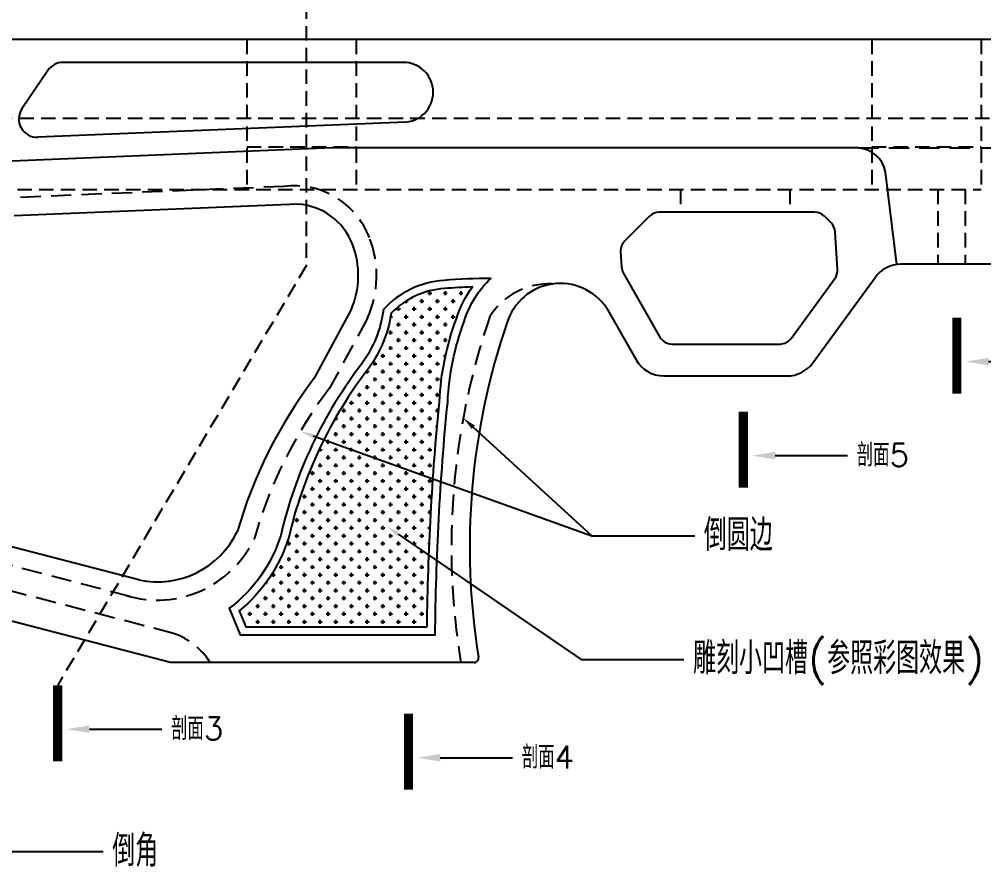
# Model space of a CAD drawing. Header units: millimetres. Extents: x 6817 to 15937, y -5221 to -164.
# Drawn here: x 7824.4 to 8035.9, y -2684.1 to -2496.1 of the extents above; entities that cross this region are included whole.
import ezdxf
from ezdxf import colors
from ezdxf.entities.mleader import LeaderData, LeaderLine
from ezdxf.math import Vec2, Vec3

# ---------------------------------------------------------------- set-up
doc = ezdxf.new("R2010")
doc.units = ezdxf.units.MM
doc.linetypes.add('HIDDEN', pattern=[9.525, 6.35, -3.175])
doc.layers.add('图层2', color=108, linetype='Continuous')
doc.styles.get("Standard").update_dxf_attribs({"font": 'txt', "bigfont": 'gbcbig.shx'})

# ---------------------------------------------------------------- blocks, each defined once
blk = doc.blocks.new('dfjjjj')
at = {"layer": '图层2', "linetype": 'ByBlock'}
h = blk.add_hatch(dxfattribs=at)
h.set_pattern_fill('十字', color=4, scale=0.27, pattern_type=2)
h.set_pattern_definition([(0, (-4562.4388, -1745.2529), (1.7145, 1.7145), [0.85725, -2.57175]), (90, (-4562.0102, -1745.6815), (-1.7145, 1.7145), [0.85725, -2.57175])])
h.paths.add_polyline_path([(1639.73, -2813.87, -0.084835), (1643.23, -2806.92, 0.01109), (1637.1, -2807.27, 0.186954), (1625.44, -2812.67, -0.117438), (1620.53, -2824.71, 0.108144), (1602.96, -2861.85, -0.147163), (1592.12, -2877.94), (1593.54, -2881.41), (1633.31, -2881.41, -0.022055), (1636.02, -2832.08, -0.077889)])
at = {"layer": '图层2', "color": 2, "linetype": 'ByBlock'}
for p, q in [((1900.92, -2752.68), (1347.43, -2752.68)), ((1628.09, -2757.68), (1553.46, -2757.68)), ((1550.15, -2759.44), (1544.46, -2767.87)), ((1628.63, -2770.76), (1547.95, -2774.1)), ((1612.47, -2776.43), (1389.82, -2785.65)), ((1727.86, -2776.43), (1612.47, -2776.43)), ((1736.33, -2801.99), (1733.78, -2781.75)), ((1604.9, -2788.76), (1542.77, -2791.33)), ((1718.28, -2790.51), (1684.21, -2790.51)), ((1682.09, -2791.39), (1676.61, -2796.87)), ((1721.9, -2792.88), (1720.4, -2791.39)), ((1723.27, -2803.09), (1722.77, -2794.83)), ((1675.74, -2799.16), (1675.94, -2802.52)), ((1878.5, -2801.93), (1737.19, -2801.93)), ((1676.32, -2803.83), (1684.33, -2817.9)), ((1713.11, -2818.19), (1722.7, -2805.04)), ((1717.87, -2823.55), (1731.54, -2804.81)), ((1616.62, -2812.01), (1608.55, -2826.94)), ((1672.62, -2811.48), (1679.11, -2822.88)), ((1686.94, -2819.42), (1710.69, -2819.42)), ((1685.2, -2826.42), (1712.21, -2826.42)), ((1577.04, -2889.25), (1406.85, -2844.94)), ((1570.14, -2871.13), (1508.74, -2855.15)), ((1643.6, -2889.25), (1577.04, -2889.25))]:
    blk.add_line(p, q, dxfattribs=at)
at = {"layer": '图层2', "color": 3, "linetype": 'HIDDEN', "ltscale": 0.7}
for p, q in [((1727.86, -2776.43), (1757.24, -2776.43)), ((1601.93, -2784.87), (1542.6, -2787.33)), ((1620.21, -2813.78), (1611.92, -2829.11)), ((1577.69, -2882.86), (1405.06, -2837.93)), ((1568.2, -2874.76), (1507.74, -2859.02))]:
    blk.add_line(p, q, dxfattribs=at)
at = {"layer": '图层2', "color": 2, "linetype": 'ByBlock'}
blk.add_lwpolyline([(1635.09, -2883.31, -0.022916), (1637.82, -2832.21, -0.078331), (1641.44, -2814.45, -0.132503), (1647.31, -2805.03, 0.018455), (1636.97, -2805.47, 0.194612), (1623.74, -2811.85, -0.122408), (1619.08, -2823.64, 0.107881), (1601.22, -2861.38, -0.157262), (1589.94, -2877.36), (1592.33, -2883.21), (1635.09, -2883.21)], format="xyb", dxfattribs=at)
blk.add_lwpolyline([(1633.31, -2881.41, -0.022055), (1636.02, -2832.08, -0.077889), (1639.73, -2813.87, -0.084835), (1643.23, -2806.92, 0.01109), (1637.1, -2807.27, 0.186954), (1625.44, -2812.67, -0.117438), (1620.53, -2824.71, 0.108144), (1602.96, -2861.85, -0.147163), (1592.12, -2877.94), (1593.54, -2881.41)], format="xyb", close=True, dxfattribs=at)
for centre, radius, start, end in [((1553.46, -2761.68), 4, 90, 145.999), ((1628.09, -2764.23), 6.55, 270, 90), ((1547.78, -2770.1), 4, 145.999, 272.372), ((1727.46, -2782.83), 6.41, 9.7253, 86.4024), ((1604.15, -2802.39), 13.66, 20.8362, 86.8634), ((1684.21, -2793.51), 3, 90, 134.9825), ((1718.28, -2793.51), 3, 45.0174, 90), ((1719.78, -2795.01), 3, 3.4703, 45.0174), ((1678.73, -2798.99), 3, 134.9825, 183.3685), ((1599.52, -2804.42), 18.71, 336.0717, 21.5788), ((1678.93, -2802.34), 3, 183.3685, 209.6388), ((1720.28, -2803.28), 3, 323.8851, 3.4703), ((1737.19, -2808.93), 7, 90, 143.8851), ((1662.52, -2818.36), 12.22, 34.2506, 162.4117), ((1793.88, -2863.87), 151.24, 161.0123, 189.2135), ((1686.94, -2816.42), 3, 209.6388, 270), ((1710.69, -2816.42), 3, 270, 323.8851), ((1685.2, -2819.42), 7, 209.6388, 270), ((1712.21, -2819.42), 7, 270, 323.8851), ((1690.39, -2888.99), 102.71, 142.8302, 163.9434), ((1574.18, -2852.11), 19.44, 257.9989, 334.1834), ((1643.6, -2888.25), 1, 270, 9.2135)]:
    blk.add_arc(centre, radius, start, end, dxfattribs=at)
at = {"layer": '图层2', "color": 3, "linetype": 'HIDDEN', "ltscale": 0.7}
for centre, radius, start, end in [((1604.15, -2802.39), 17.66, 20.9216, 97.2163), ((1599.52, -2804.42), 22.71, 335.6586, 21.5145), ((1660.01, -2821.53), 15.29, 87.2189, 147.6918), ((1793.88, -2863.87), 155.24, 161.0123, 189.4079), ((1690.39, -2888.99), 98.71, 142.6539, 164.1303), ((1574.18, -2852.11), 23.44, 253.049, 335.0651), ((1572.69, -2897.5), 15.46, 32.26, 71.1564)]:
    blk.add_arc(centre, radius, start, end, dxfattribs=at)

msp = doc.modelspace()

# ---------------------------------------------------------------- linework, layer by layer
at = {"layer": '图层2', "color": 6, "linetype": 'HIDDEN', "ltscale": 0.5}
for p, q in [((7887.338, -2469.044), (7887.338, -2550.161)), ((7887.338, -2550.161), (7832.835, -2642.127))]:
    msp.add_line(p, q, dxfattribs=at)
at = {"layer": '图层2', "color": 1, "linetype": 'HIDDEN', "ltscale": 0.5}
for p, q in [((7874.303, -2500.59), (7874.303, -2533.466)), ((7898.303, -2500.59), (7898.303, -2533.466)), ((8011.303, -2500.59), (8011.303, -2533.466)), ((8035.303, -2500.59), (8035.303, -2533.466)), ((7757.75, -2517.79), (8181.442, -2517.79)), ((7874.303, -2524.076), (7898.303, -2524.076)), ((8011.303, -2524.076), (8035.303, -2524.076)), ((7652.543, -2533.466), (8035.303, -2533.466)), ((7969.384, -2533.466), (7969.384, -2538.425)), ((7993.384, -2533.466), (7993.384, -2538.425)), ((8025.803, -2533.466), (8025.803, -2549.846)), ((8031.803, -2533.466), (8031.803, -2549.846))]:
    msp.add_line(p, q, dxfattribs=at)
at = {"layer": '图层2', "color": 6, "linetype": 'ByBlock', "const_width": 2}
for points in [[(8029.979, -2561.542), (8029.979, -2578.206)], [(7983.172, -2582.152), (7983.172, -2598.816)], [(7832.835, -2642.127), (7832.835, -2658.791)], [(7909.743, -2648.382), (7909.743, -2665.046)]]:
    msp.add_lwpolyline(points, dxfattribs=at)

# ---------------------------------------------------------------- block references
at = {"layer": '图层2', "color": 6, "linetype": 'ByBlock'}
msp.add_blockref('dfjjjj', (6280.524, 252.088), dxfattribs=at)

# ---------------------------------------------------------------- leaders
ml = msp.add_multileader_mtext('Standard', dxfattribs=at)
ml.set_content('剖面6', color=6)
ml.set_leader_properties()
ml.build(insert=Vec2(0, 0))
ml.multileader.update_dxf_attribs({"text_right_attachment_type": 6, "dogleg_length": 0.36, "arrow_head_size": 5})
ctx = ml.context
ctx.base_point, ctx.char_height, ctx.arrow_head_size, ctx.plane_origin = Vec3(8052.825, -2571.192), 5, 5, Vec3(8031.952, -2571.192)
ctx.right_attachment = 6
notes = []
notes.append((ctx, [(0, (1, 1, 0), (8052.465, -2571.192), (1, 0), 0.36, [(0, [(8031.952, -2571.192), (8045.426, -2571.192)], 0, [])])]))
ctx.mtext.insert, ctx.mtext.flow_direction = Vec3(8054.825, -2568.554), 5
ml = msp.add_multileader_mtext('Standard', dxfattribs=at)
ml.set_content('倒圆边', color=6)
ml.set_leader_properties()
ml.build(insert=Vec2(0, 0))
ml.multileader.update_dxf_attribs({"text_right_attachment_type": 6, "dogleg_length": 0.36, "arrow_head_size": 3})
ctx = ml.context
ctx.base_point, ctx.char_height, ctx.arrow_head_size, ctx.plane_origin = Vec3(7972.495, -2609.385), 7, 3, Vec3(7928.051, -2594.72)
ctx.right_attachment = 6
notes.append((ctx, [(0, (1, 1, 0), (7972.135, -2609.385), (1, 0), 0.36, [(0, [(7921.752, -2583.548), (7949.967, -2609.385)], 0, [])])]))
ctx.mtext.insert, ctx.mtext.flow_direction = Vec3(7974.495, -2605.692), 5
ml = msp.add_multileader_mtext('Standard', dxfattribs=at)
ml.set_content('倒圆边', color=6)
ml.set_leader_properties()
ml.build(insert=Vec2(0, 0))
ml.multileader.update_dxf_attribs({"text_right_attachment_type": 6, "dogleg_length": 0.36, "arrow_head_size": 3})
ctx = ml.context
ctx.base_point, ctx.char_height, ctx.arrow_head_size, ctx.plane_origin = Vec3(7972.495, -2609.385), 7, 3, Vec3(7928.051, -2594.72)
ctx.right_attachment = 6
notes.append((ctx, [(0, (1, 1, 0), (7972.135, -2609.385), (1, 0), 0.36, [(0, [(7886.056, -2586.479), (7949.967, -2609.385)], 0, [])])]))
ctx.mtext.insert, ctx.mtext.flow_direction = Vec3(7974.495, -2605.692), 5
ml = msp.add_multileader_mtext('Standard', dxfattribs=at)
ml.set_content('剖面5', color=6)
ml.set_leader_properties()
ml.build(insert=Vec2(0, 0))
ml.multileader.update_dxf_attribs({"text_right_attachment_type": 6, "dogleg_length": 0.36, "arrow_head_size": 5})
ctx = ml.context
ctx.base_point, ctx.char_height, ctx.arrow_head_size, ctx.plane_origin = Vec3(8006.019, -2591.802), 5, 5, Vec3(7985.145, -2591.802)
ctx.right_attachment = 6
notes.append((ctx, [(0, (1, 1, 0), (8005.659, -2591.802), (1, 0), 0.36, [(0, [(7985.145, -2591.802), (7998.619, -2591.802)], 0, [])])]))
ctx.mtext.insert, ctx.mtext.flow_direction = Vec3(8008.019, -2589.164), 5
ml = msp.add_multileader_mtext('Standard', dxfattribs=at)
ml.set_content('雕刻小凹槽(参照彩图效果)', color=6)
ml.set_leader_properties()
ml.build(insert=Vec2(0, 0))
ml.multileader.update_dxf_attribs({"text_right_attachment_type": 6, "dogleg_length": 0.36, "arrow_head_size": 3})
ctx = ml.context
ctx.base_point, ctx.char_height, ctx.arrow_head_size, ctx.plane_origin = Vec3(7970.14, -2636.474), 7, 3, Vec3(7925.697, -2621.81)
ctx.right_attachment = 6
notes.append((ctx, [(0, (1, 1, 0), (7969.78, -2636.474), (1, 0), 0.36, [(0, [(7905.03, -2607.343), (7947.613, -2636.474)], 0, [])])]))
ctx.mtext.insert, ctx.mtext.flow_direction = Vec3(7972.14, -2632.704), 5
ml = msp.add_multileader_mtext('Standard', dxfattribs=at)
ml.set_content('倒角', color=6)
ml.set_leader_properties()
ml.build(insert=Vec2(0, 0))
ml.multileader.update_dxf_attribs({"text_right_attachment_type": 6, "dogleg_length": 0.36, "arrow_head_size": 3})
ctx = ml.context
ctx.base_point, ctx.char_height, ctx.arrow_head_size, ctx.plane_origin = Vec3(7842.791, -2678.619), 7, 3, Vec3(7798.347, -2663.954)
ctx.right_attachment = 6
notes.append((ctx, [(0, (1, 1, 0), (7842.431, -2678.619), (1, 0), 0.36, [(0, [(7775.805, -2609.575), (7820.263, -2678.619)], 0, [])])]))
ctx.mtext.insert, ctx.mtext.flow_direction = Vec3(7844.791, -2674.926), 5
ml = msp.add_multileader_mtext('Standard', dxfattribs=at)
ml.set_content('剖面3', color=6)
ml.set_leader_properties()
ml.build(insert=Vec2(0, 0))
ml.multileader.update_dxf_attribs({"text_right_attachment_type": 6, "dogleg_length": 0.36, "arrow_head_size": 5})
ctx = ml.context
ctx.base_point, ctx.char_height, ctx.arrow_head_size, ctx.plane_origin = Vec3(7855.681, -2651.777), 5, 5, Vec3(7834.808, -2651.777)
ctx.right_attachment = 6
notes.append((ctx, [(0, (1, 1, 0), (7855.321, -2651.777), (1, 0), 0.36, [(0, [(7834.808, -2651.777), (7848.282, -2651.777)], 0, [])])]))
ctx.mtext.insert, ctx.mtext.flow_direction = Vec3(7857.681, -2649.139), 5
ml = msp.add_multileader_mtext('Standard', dxfattribs=at)
ml.set_content('剖面4', color=6)
ml.set_leader_properties()
ml.build(insert=Vec2(0, 0))
ml.multileader.update_dxf_attribs({"text_right_attachment_type": 6, "dogleg_length": 0.36, "arrow_head_size": 5})
ctx = ml.context
ctx.base_point, ctx.char_height, ctx.arrow_head_size, ctx.plane_origin = Vec3(7932.589, -2658.032), 5, 5, Vec3(7911.715, -2658.032)
ctx.right_attachment = 6
notes.append((ctx, [(0, (1, 1, 0), (7932.229, -2658.032), (1, 0), 0.36, [(0, [(7911.715, -2658.032), (7925.189, -2658.032)], 0, [])])]))
ctx.mtext.insert, ctx.mtext.flow_direction = Vec3(7934.589, -2655.394), 5
for ctx, leaders in notes:
    for number, flags, end, landing, length, lines in leaders:
        leader = LeaderData()
        leader.index, (leader.has_last_leader_line, leader.has_dogleg_vector, leader.attachment_direction) = number, flags
        leader.last_leader_point, leader.dogleg_vector, leader.dogleg_length = Vec3(end), Vec3(landing), length
        for number, points, colour, breaks in lines:
            line = LeaderLine()
            line.index, line.vertices, line.color, line.breaks = number, Vec3.list(points), colors.encode_raw_color(colour), breaks
            leader.lines.append(line)
        ctx.leaders.append(leader)

doc.saveas('drawing.dxf')
